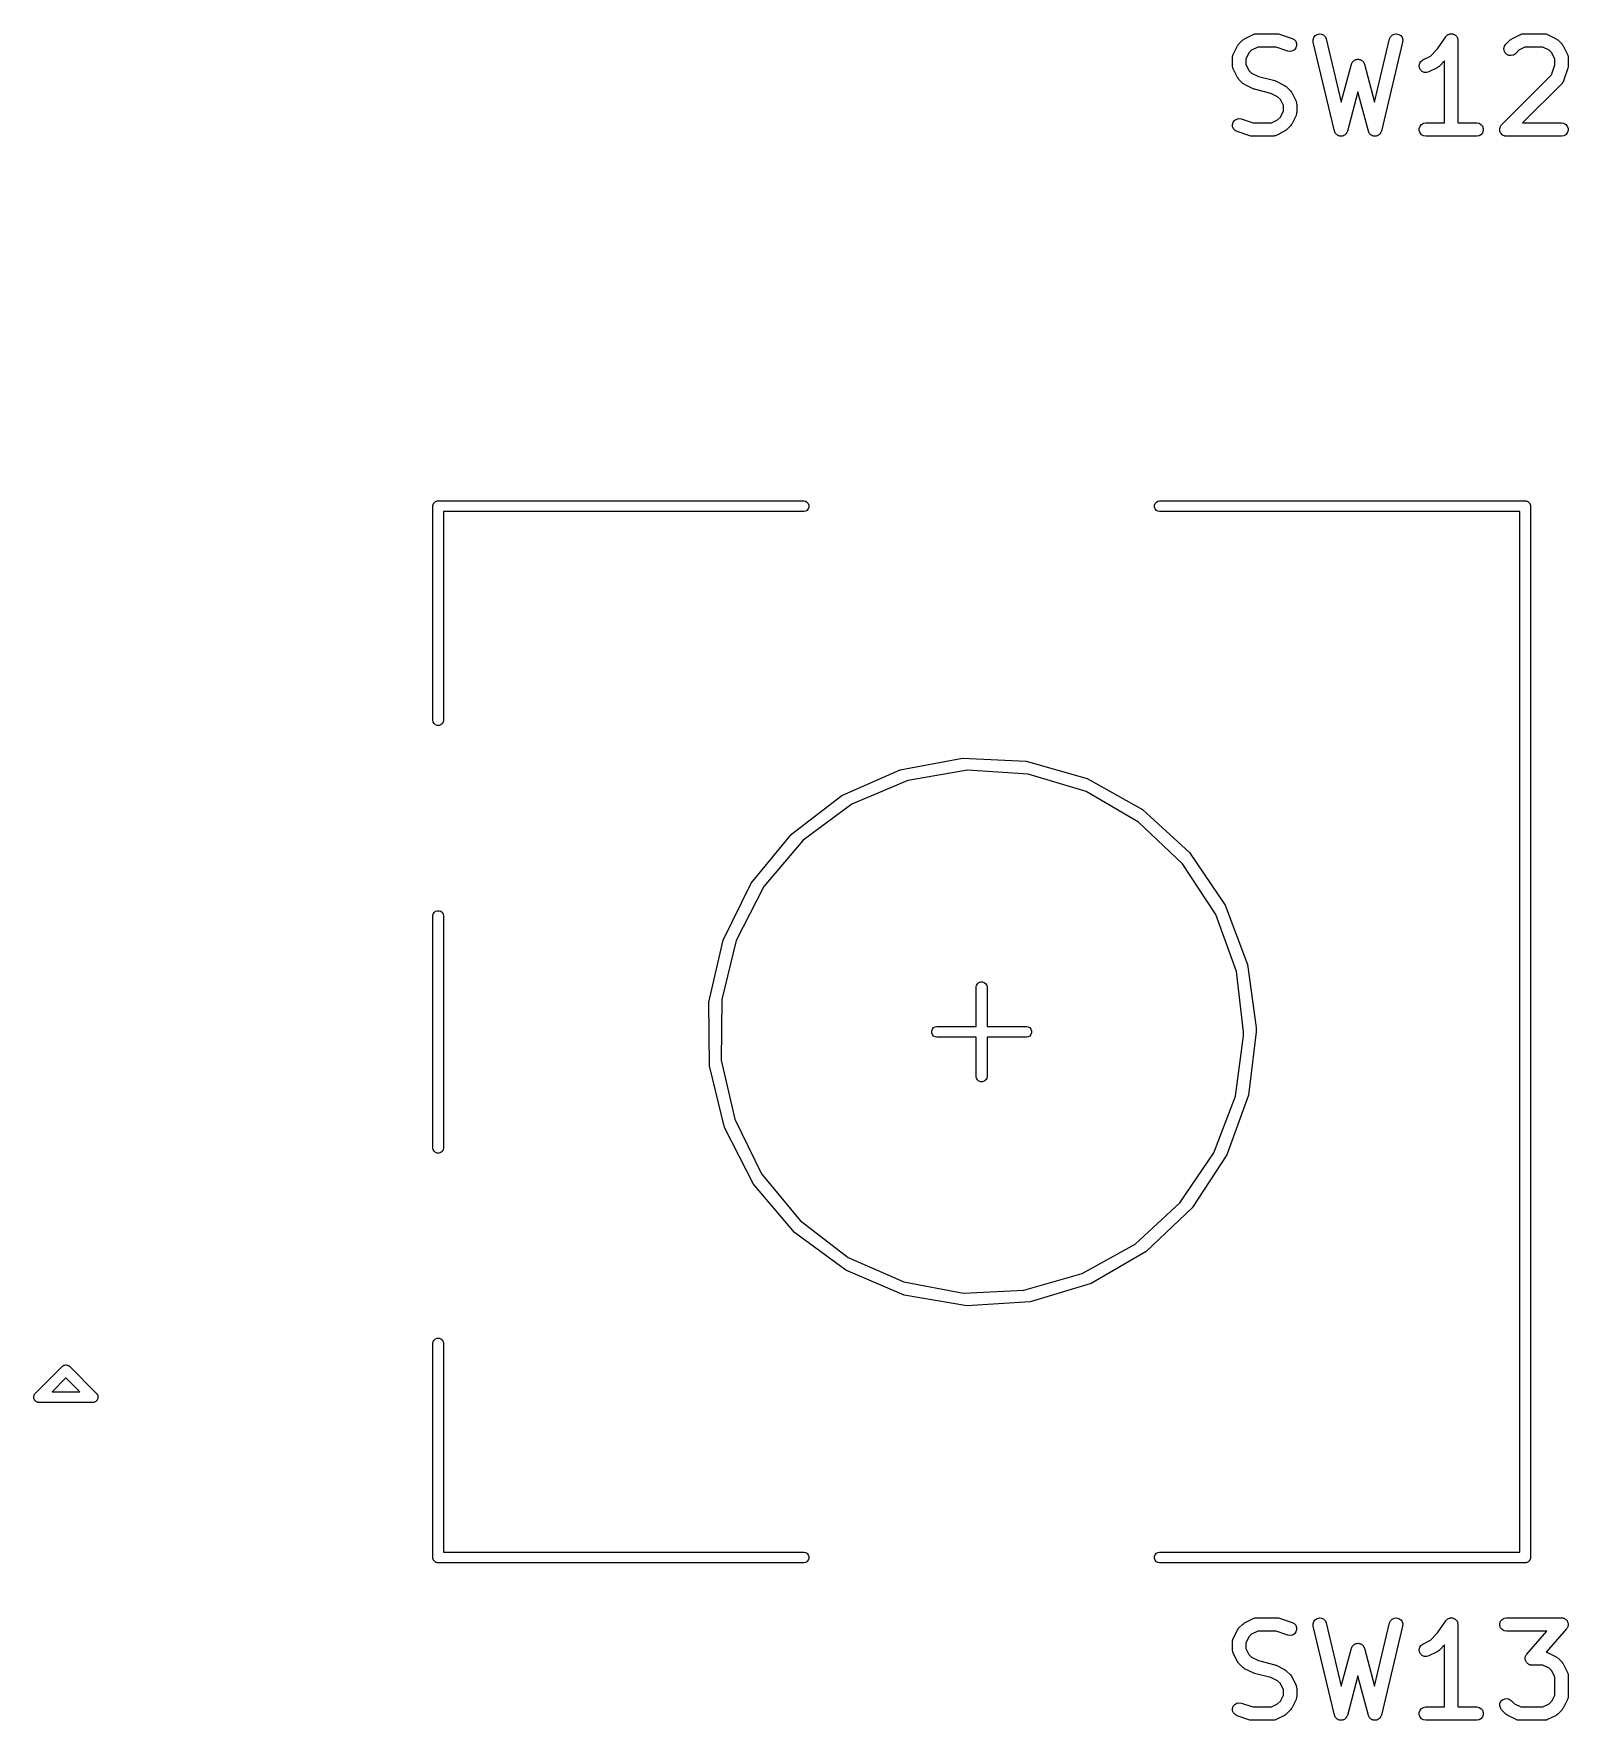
# Model space of a CAD drawing. Extents: x 105.5 to 202.9, y -138.6 to -44.
# Drawn here: x 159.66 to 176.88, y -138.58 to -119.65 of the extents above; entities that cross this region are included whole.
import ezdxf

# ---------------------------------------------------------------- set-up
doc = ezdxf.new("R2010")
doc.units = 0
doc.header["$MEASUREMENT"] = 0
doc.layers.add('BLACK', color=7, linetype='CONTINUOUS')

msp = doc.modelspace()

# ---------------------------------------------------------------- linework, layer by layer
at = {"layer": 'BLACK', "linetype": 'CONTINUOUS'}
for p, q in [((173.123, -119.879), (173.171, -119.784)), ((173.171, -119.784), (173.178, -119.774)), ((173.178, -119.774), (173.185, -119.765)), ((173.185, -119.765), (173.233, -119.717)), ((173.233, -119.717), (173.243, -119.71)), ((173.243, -119.71), (173.252, -119.703)), ((173.252, -119.703), (173.347, -119.655)), ((173.399, -119.797), (173.33, -119.832)), ((173.347, -119.655), (173.352, -119.654)), ((173.352, -119.654), (173.355, -119.652)), ((173.355, -119.652), (173.364, -119.65)), ((173.364, -119.65), (173.372, -119.648)), ((173.372, -119.648), (173.377, -119.648)), ((173.377, -119.648), (173.381, -119.647)), ((173.381, -119.647), (173.619, -119.647)), ((173.607, -119.797), (173.399, -119.797)), ((173.738, -119.841), (173.607, -119.797)), ((173.619, -119.647), (173.631, -119.649)), ((173.631, -119.649), (173.643, -119.651)), ((173.643, -119.651), (173.786, -119.699)), ((173.786, -119.699), (173.809, -119.711)), ((173.812, -119.826), (173.789, -119.84)), ((173.809, -119.711), (173.826, -119.731)), ((173.828, -119.806), (173.812, -119.826)), ((173.826, -119.731), (173.835, -119.755)), ((173.836, -119.781), (173.828, -119.806)), ((173.835, -119.755), (173.836, -119.781)), ((174.021, -119.714), (174.028, -119.689)), ((174.022, -119.74), (174.021, -119.714)), ((174.26, -120.74), (174.022, -119.74)), ((174.028, -119.689), (174.044, -119.668)), ((174.044, -119.668), (174.065, -119.654)), ((174.065, -119.654), (174.091, -119.648)), ((174.091, -119.648), (174.117, -119.651)), ((174.117, -119.651), (174.14, -119.662)), ((174.14, -119.662), (174.158, -119.681)), ((174.158, -119.681), (174.168, -119.705)), ((174.168, -119.705), (174.337, -120.416)), ((174.71, -120.416), (174.879, -119.705)), ((175.025, -119.74), (174.787, -120.74)), ((174.879, -119.705), (174.89, -119.681)), ((174.89, -119.681), (174.908, -119.662)), ((174.908, -119.662), (174.931, -119.651)), ((174.931, -119.651), (174.957, -119.648)), ((174.957, -119.648), (174.982, -119.654)), ((174.982, -119.654), (175.004, -119.668)), ((175.004, -119.668), (175.019, -119.689)), ((175.019, -119.689), (175.027, -119.714)), ((175.027, -119.714), (175.025, -119.74)), ((175.337, -119.899), (175.418, -119.817)), ((175.418, -119.817), (175.509, -119.681)), ((175.509, -119.681), (175.512, -119.678)), ((175.512, -119.678), (175.514, -119.674)), ((175.514, -119.674), (175.521, -119.668)), ((175.521, -119.668), (175.527, -119.662)), ((175.527, -119.662), (175.531, -119.66)), ((175.531, -119.66), (175.534, -119.657)), ((175.534, -119.657), (175.542, -119.654)), ((175.542, -119.654), (175.55, -119.65)), ((175.55, -119.65), (175.554, -119.65)), ((175.554, -119.65), (175.558, -119.649)), ((175.558, -119.649), (175.567, -119.649)), ((175.567, -119.649), (175.576, -119.648)), ((175.576, -119.648), (175.58, -119.649)), ((175.58, -119.649), (175.584, -119.649)), ((175.584, -119.649), (175.593, -119.652)), ((175.593, -119.652), (175.602, -119.654)), ((175.602, -119.654), (175.605, -119.656)), ((175.605, -119.656), (175.609, -119.657)), ((175.609, -119.657), (175.616, -119.663)), ((175.616, -119.663), (175.623, -119.668)), ((175.623, -119.668), (175.626, -119.672)), ((175.626, -119.672), (175.629, -119.674)), ((175.629, -119.674), (175.633, -119.682)), ((175.633, -119.682), (175.639, -119.689)), ((175.639, -119.689), (175.64, -119.693)), ((175.64, -119.693), (175.642, -119.697)), ((175.642, -119.697), (175.643, -119.706)), ((175.643, -119.706), (175.646, -119.714)), ((175.646, -119.714), (175.646, -119.718)), ((175.646, -119.718), (175.646, -119.722)), ((175.646, -119.722), (175.646, -120.647)), ((176.163, -119.811), (176.17, -119.786)), ((176.166, -119.837), (176.163, -119.811)), ((176.17, -119.786), (176.185, -119.765)), ((176.185, -119.765), (176.233, -119.717)), ((176.233, -119.717), (176.243, -119.71)), ((176.243, -119.71), (176.252, -119.703)), ((176.252, -119.703), (176.347, -119.655)), ((176.399, -119.797), (176.33, -119.832)), ((176.347, -119.655), (176.352, -119.654)), ((176.352, -119.654), (176.355, -119.652)), ((176.355, -119.652), (176.364, -119.65)), ((176.364, -119.65), (176.372, -119.648)), ((176.372, -119.648), (176.377, -119.648)), ((176.377, -119.648), (176.381, -119.647)), ((176.381, -119.647), (176.619, -119.647)), ((176.601, -119.797), (176.399, -119.797)), ((176.67, -119.832), (176.601, -119.797)), ((176.619, -119.647), (176.623, -119.648)), ((176.623, -119.648), (176.628, -119.648)), ((176.628, -119.648), (176.636, -119.65)), ((176.636, -119.65), (176.645, -119.652)), ((176.645, -119.652), (176.648, -119.654)), ((176.648, -119.654), (176.653, -119.655)), ((176.653, -119.655), (176.748, -119.703)), ((176.748, -119.703), (176.757, -119.71)), ((176.757, -119.71), (176.767, -119.717)), ((176.767, -119.717), (176.815, -119.765)), ((176.815, -119.765), (176.822, -119.774)), ((176.822, -119.774), (176.829, -119.784)), ((176.829, -119.784), (176.877, -119.879)), ((173.115, -119.913), (173.116, -119.909)), ((173.115, -120.008), (173.115, -119.913)), ((173.116, -120.012), (173.115, -120.008)), ((173.116, -119.904), (173.118, -119.896)), ((173.116, -119.909), (173.116, -119.904)), ((173.116, -120.017), (173.116, -120.012)), ((173.118, -119.896), (173.12, -119.887)), ((173.12, -119.887), (173.122, -119.883)), ((173.122, -119.883), (173.123, -119.879)), ((173.3, -119.862), (173.265, -119.931)), ((173.265, -119.931), (173.265, -119.99)), ((173.265, -119.99), (173.3, -120.059)), ((173.33, -119.832), (173.3, -119.862)), ((173.764, -119.845), (173.738, -119.841)), ((173.789, -119.84), (173.764, -119.845)), ((174.337, -120.416), (174.451, -119.989)), ((174.451, -119.989), (174.454, -119.983)), ((174.454, -119.983), (174.456, -119.976)), ((174.456, -119.976), (174.46, -119.971)), ((174.46, -119.971), (174.462, -119.965)), ((174.462, -119.965), (174.467, -119.96)), ((174.467, -119.96), (174.471, -119.955)), ((174.471, -119.955), (174.476, -119.951)), ((174.476, -119.951), (174.481, -119.947)), ((174.481, -119.947), (174.487, -119.944)), ((174.487, -119.944), (174.492, -119.94)), ((174.492, -119.94), (174.498, -119.938)), ((174.498, -119.938), (174.504, -119.936)), ((174.504, -119.936), (174.511, -119.935)), ((174.511, -119.935), (174.517, -119.933)), ((174.517, -119.933), (174.524, -119.934)), ((174.524, -119.934), (174.53, -119.933)), ((174.53, -119.933), (174.537, -119.935)), ((174.537, -119.935), (174.543, -119.936)), ((174.543, -119.936), (174.549, -119.938)), ((174.549, -119.938), (174.555, -119.94)), ((174.555, -119.94), (174.561, -119.944)), ((174.561, -119.944), (174.567, -119.947)), ((174.567, -119.947), (174.571, -119.951)), ((174.571, -119.951), (174.577, -119.955)), ((174.577, -119.955), (174.581, -119.96)), ((174.581, -119.96), (174.585, -119.965)), ((174.585, -119.965), (174.588, -119.971)), ((174.588, -119.971), (174.592, -119.976)), ((174.592, -119.976), (174.593, -119.983)), ((174.593, -119.983), (174.596, -119.989)), ((174.596, -119.989), (174.71, -120.416)), ((175.211, -120.004), (175.217, -119.978)), ((175.214, -120.029), (175.211, -120.004)), ((175.217, -119.978), (175.231, -119.957)), ((175.231, -119.957), (175.252, -119.941)), ((175.252, -119.941), (175.337, -119.899)), ((175.434, -120.014), (175.424, -120.02)), ((175.496, -119.951), (175.434, -120.014)), ((175.496, -120.647), (175.496, -119.951)), ((176.177, -119.861), (176.166, -119.837)), ((176.195, -119.879), (176.177, -119.861)), ((176.219, -119.89), (176.195, -119.879)), ((176.245, -119.892), (176.219, -119.89)), ((176.27, -119.886), (176.245, -119.892)), ((176.291, -119.871), (176.27, -119.886)), ((176.33, -119.832), (176.291, -119.871)), ((176.7, -119.862), (176.67, -119.832)), ((176.696, -120.11), (176.735, -119.996)), ((176.735, -119.931), (176.7, -119.862)), ((176.735, -119.996), (176.735, -119.931)), ((176.877, -119.879), (176.878, -119.883)), ((176.878, -119.883), (176.88, -119.887)), ((176.88, -119.887), (176.882, -119.896)), ((176.882, -119.896), (176.884, -119.904)), ((176.885, -120.008), (176.882, -120.02)), ((176.884, -119.904), (176.884, -119.909)), ((176.884, -119.909), (176.885, -119.913)), ((176.885, -119.913), (176.885, -120.008)), ((173.118, -120.025), (173.116, -120.017)), ((173.12, -120.034), (173.118, -120.025)), ((173.122, -120.037), (173.12, -120.034)), ((173.123, -120.042), (173.122, -120.037)), ((173.171, -120.137), (173.123, -120.042)), ((173.178, -120.147), (173.171, -120.137)), ((173.185, -120.156), (173.178, -120.147)), ((173.233, -120.204), (173.185, -120.156)), ((173.243, -120.211), (173.233, -120.204)), ((173.3, -120.059), (173.33, -120.089)), ((173.33, -120.089), (173.407, -120.128)), ((173.407, -120.128), (173.59, -120.173)), ((173.59, -120.173), (173.597, -120.177)), ((173.597, -120.177), (173.605, -120.179)), ((173.605, -120.179), (173.7, -120.227)), ((175.225, -120.053), (175.214, -120.029)), ((175.244, -120.071), (175.225, -120.053)), ((175.268, -120.081), (175.244, -120.071)), ((175.294, -120.083), (175.268, -120.081)), ((175.319, -120.075), (175.294, -120.083)), ((175.414, -120.028), (175.319, -120.075)), ((175.424, -120.02), (175.414, -120.028)), ((176.137, -120.669), (176.696, -120.11)), ((176.815, -120.204), (176.372, -120.647)), ((176.817, -120.2), (176.815, -120.204)), ((176.821, -120.198), (176.817, -120.2)), ((176.825, -120.19), (176.821, -120.198)), ((176.83, -120.183), (176.825, -120.19)), ((176.831, -120.178), (176.83, -120.183)), ((176.833, -120.175), (176.831, -120.178)), ((176.881, -120.032), (176.833, -120.175)), ((176.882, -120.02), (176.881, -120.032)), ((173.252, -120.218), (173.243, -120.211)), ((173.347, -120.266), (173.252, -120.218)), ((173.355, -120.268), (173.347, -120.266)), ((173.363, -120.271), (173.355, -120.268)), ((173.545, -120.317), (173.363, -120.271)), ((173.622, -120.355), (173.545, -120.317)), ((173.653, -120.386), (173.622, -120.355)), ((173.687, -120.454), (173.653, -120.386)), ((173.7, -120.227), (173.71, -120.234)), ((173.71, -120.234), (173.72, -120.241)), ((173.72, -120.241), (173.767, -120.288)), ((173.767, -120.288), (173.774, -120.298)), ((173.774, -120.298), (173.781, -120.308)), ((173.781, -120.308), (173.829, -120.403)), ((174.524, -120.299), (174.406, -120.742)), ((174.642, -120.742), (174.524, -120.299)), ((173.622, -120.613), (173.653, -120.583)), ((173.653, -120.583), (173.687, -120.514)), ((173.687, -120.514), (173.687, -120.454)), ((173.829, -120.565), (173.781, -120.661)), ((173.829, -120.403), (173.83, -120.407)), ((173.83, -120.561), (173.829, -120.565)), ((173.83, -120.407), (173.832, -120.411)), ((173.832, -120.558), (173.83, -120.561)), ((173.832, -120.411), (173.834, -120.42)), ((173.834, -120.549), (173.832, -120.558)), ((173.834, -120.42), (173.836, -120.428)), ((173.836, -120.54), (173.834, -120.549)), ((173.836, -120.428), (173.836, -120.432)), ((173.836, -120.432), (173.837, -120.437)), ((173.837, -120.532), (173.836, -120.536)), ((173.836, -120.536), (173.836, -120.54)), ((173.837, -120.437), (173.837, -120.532)), ((173.116, -120.664), (173.125, -120.639)), ((173.117, -120.69), (173.116, -120.664)), ((173.127, -120.714), (173.117, -120.69)), ((173.125, -120.639), (173.141, -120.619)), ((173.144, -120.734), (173.127, -120.714)), ((173.141, -120.619), (173.163, -120.605)), ((173.167, -120.746), (173.144, -120.734)), ((173.163, -120.605), (173.188, -120.6)), ((173.31, -120.794), (173.167, -120.746)), ((173.188, -120.6), (173.214, -120.604)), ((173.214, -120.604), (173.346, -120.647)), ((173.346, -120.647), (173.554, -120.647)), ((173.554, -120.647), (173.622, -120.613)), ((173.7, -120.742), (173.605, -120.789)), ((173.71, -120.735), (173.7, -120.742)), ((173.72, -120.728), (173.71, -120.735)), ((173.767, -120.68), (173.72, -120.728)), ((173.774, -120.67), (173.767, -120.68)), ((173.781, -120.661), (173.774, -120.67)), ((174.263, -120.747), (174.26, -120.74)), ((174.265, -120.754), (174.263, -120.747)), ((174.269, -120.759), (174.265, -120.754)), ((174.271, -120.764), (174.269, -120.759)), ((174.276, -120.769), (174.271, -120.764)), ((174.28, -120.775), (174.276, -120.769)), ((174.389, -120.771), (174.385, -120.777)), ((174.395, -120.765), (174.389, -120.771)), ((174.397, -120.76), (174.395, -120.765)), ((174.4, -120.756), (174.397, -120.76)), ((174.403, -120.749), (174.4, -120.756)), ((174.406, -120.742), (174.403, -120.749)), ((174.645, -120.749), (174.642, -120.742)), ((174.647, -120.756), (174.645, -120.749)), ((174.65, -120.76), (174.647, -120.756)), ((174.653, -120.765), (174.65, -120.76)), ((174.658, -120.771), (174.653, -120.765)), ((174.663, -120.777), (174.658, -120.771)), ((174.772, -120.769), (174.767, -120.775)), ((174.777, -120.764), (174.772, -120.769)), ((174.779, -120.759), (174.777, -120.764)), ((174.782, -120.754), (174.779, -120.759)), ((174.784, -120.747), (174.782, -120.754)), ((174.787, -120.74), (174.784, -120.747)), ((175.212, -120.709), (175.221, -120.685)), ((175.212, -120.735), (175.212, -120.709)), ((175.221, -120.76), (175.212, -120.735)), ((175.221, -120.685), (175.238, -120.665)), ((175.238, -120.78), (175.221, -120.76)), ((175.238, -120.665), (175.26, -120.652)), ((175.26, -120.652), (175.286, -120.647)), ((175.286, -120.647), (175.496, -120.647)), ((175.646, -120.647), (175.857, -120.647)), ((175.857, -120.647), (175.883, -120.652)), ((175.883, -120.652), (175.905, -120.665)), ((175.905, -120.665), (175.922, -120.685)), ((175.922, -120.76), (175.905, -120.78)), ((175.922, -120.685), (175.931, -120.709)), ((175.931, -120.735), (175.922, -120.76)), ((175.931, -120.709), (175.931, -120.735)), ((176.116, -120.716), (176.117, -120.713)), ((176.117, -120.726), (176.116, -120.716)), ((176.117, -120.709), (176.12, -120.7)), ((176.117, -120.713), (176.117, -120.709)), ((176.117, -120.735), (176.117, -120.726)), ((176.118, -120.739), (176.117, -120.735)), ((176.118, -120.742), (176.118, -120.739)), ((176.122, -120.751), (176.118, -120.742)), ((176.12, -120.7), (176.123, -120.691)), ((176.126, -120.76), (176.122, -120.751)), ((176.123, -120.691), (176.124, -120.688)), ((176.124, -120.688), (176.126, -120.685)), ((176.126, -120.685), (176.132, -120.677)), ((176.128, -120.762), (176.126, -120.76)), ((176.129, -120.765), (176.128, -120.762)), ((176.136, -120.772), (176.129, -120.765)), ((176.132, -120.677), (176.137, -120.669)), ((176.142, -120.78), (176.136, -120.772)), ((176.372, -120.647), (176.81, -120.647)), ((176.81, -120.647), (176.835, -120.652)), ((176.835, -120.652), (176.858, -120.665)), ((176.858, -120.665), (176.874, -120.685)), ((176.874, -120.76), (176.858, -120.78)), ((176.874, -120.685), (176.883, -120.709)), ((176.883, -120.735), (176.874, -120.76)), ((176.883, -120.709), (176.883, -120.735)), ((173.321, -120.795), (173.31, -120.794)), ((173.333, -120.797), (173.321, -120.795)), ((173.571, -120.797), (173.333, -120.797)), ((173.576, -120.797), (173.571, -120.797)), ((173.58, -120.797), (173.576, -120.797)), ((173.588, -120.794), (173.58, -120.797)), ((173.597, -120.793), (173.588, -120.794)), ((173.601, -120.791), (173.597, -120.793)), ((173.605, -120.789), (173.601, -120.791)), ((174.285, -120.779), (174.28, -120.775)), ((174.289, -120.783), (174.285, -120.779)), ((174.295, -120.786), (174.289, -120.783)), ((174.302, -120.79), (174.295, -120.786)), ((174.307, -120.792), (174.302, -120.79)), ((174.312, -120.794), (174.307, -120.792)), ((174.319, -120.795), (174.312, -120.794)), ((174.327, -120.797), (174.319, -120.795)), ((174.332, -120.797), (174.327, -120.797)), ((174.338, -120.797), (174.332, -120.797)), ((174.345, -120.795), (174.338, -120.797)), ((174.353, -120.795), (174.345, -120.795)), ((174.358, -120.792), (174.353, -120.795)), ((174.363, -120.791), (174.358, -120.792)), ((174.37, -120.787), (174.363, -120.791)), ((174.376, -120.784), (174.37, -120.787)), ((174.38, -120.78), (174.376, -120.784)), ((174.385, -120.777), (174.38, -120.78)), ((174.667, -120.78), (174.663, -120.777)), ((174.671, -120.784), (174.667, -120.78)), ((174.678, -120.787), (174.671, -120.784)), ((174.685, -120.791), (174.678, -120.787)), ((174.69, -120.792), (174.685, -120.791)), ((174.695, -120.795), (174.69, -120.792)), ((174.702, -120.795), (174.695, -120.795)), ((174.71, -120.797), (174.702, -120.795)), ((174.715, -120.797), (174.71, -120.797)), ((174.721, -120.797), (174.715, -120.797)), ((174.728, -120.795), (174.721, -120.797)), ((174.736, -120.794), (174.728, -120.795)), ((174.741, -120.792), (174.736, -120.794)), ((174.746, -120.79), (174.741, -120.792)), ((174.752, -120.786), (174.746, -120.79)), ((174.759, -120.783), (174.752, -120.786)), ((174.763, -120.779), (174.759, -120.783)), ((174.767, -120.775), (174.763, -120.779)), ((175.26, -120.793), (175.238, -120.78)), ((175.286, -120.797), (175.26, -120.793)), ((175.857, -120.797), (175.286, -120.797)), ((175.883, -120.793), (175.857, -120.797)), ((175.905, -120.78), (175.883, -120.793)), ((176.145, -120.781), (176.142, -120.78)), ((176.147, -120.784), (176.145, -120.781)), ((176.156, -120.788), (176.147, -120.784)), ((176.165, -120.793), (176.156, -120.788)), ((176.168, -120.793), (176.165, -120.793)), ((176.171, -120.795), (176.168, -120.793)), ((176.181, -120.796), (176.171, -120.795)), ((176.19, -120.797), (176.181, -120.796)), ((176.81, -120.797), (176.19, -120.797)), ((176.835, -120.793), (176.81, -120.797)), ((176.858, -120.78), (176.835, -120.793)), ((164.14, -124.939), (164.142, -124.934)), ((164.142, -124.934), (164.143, -124.929)), ((164.143, -124.929), (164.145, -124.925)), ((164.145, -124.925), (164.147, -124.92)), ((164.147, -124.92), (164.151, -124.915)), ((164.151, -124.915), (164.153, -124.911)), ((164.153, -124.911), (164.157, -124.907)), ((164.157, -124.907), (164.161, -124.903)), ((164.161, -124.903), (164.165, -124.901)), ((164.165, -124.901), (164.17, -124.897)), ((164.17, -124.897), (164.175, -124.895)), ((164.175, -124.895), (164.179, -124.893)), ((164.179, -124.893), (164.184, -124.892)), ((164.184, -124.892), (164.189, -124.89)), ((164.189, -124.89), (164.195, -124.89)), ((164.195, -124.89), (164.195, -124.89)), ((164.195, -124.89), (168.305, -124.89)), ((168.305, -124.89), (168.321, -124.893)), ((168.321, -124.893), (168.339, -124.903)), ((168.339, -124.903), (168.353, -124.92)), ((168.353, -124.92), (168.36, -124.939)), ((172.24, -124.939), (172.247, -124.92)), ((172.247, -124.92), (172.261, -124.903)), ((172.261, -124.903), (172.279, -124.893)), ((172.279, -124.893), (172.295, -124.89)), ((172.295, -124.89), (176.405, -124.89)), ((176.405, -124.89), (176.411, -124.89)), ((176.405, -124.89), (176.405, -124.89)), ((176.411, -124.89), (176.416, -124.892)), ((176.416, -124.892), (176.421, -124.893)), ((176.421, -124.893), (176.425, -124.895)), ((176.425, -124.895), (176.43, -124.897)), ((176.43, -124.897), (176.435, -124.901)), ((176.435, -124.901), (176.439, -124.903)), ((176.439, -124.903), (176.443, -124.907)), ((176.443, -124.907), (176.447, -124.911)), ((176.447, -124.911), (176.449, -124.915)), ((176.449, -124.915), (176.453, -124.92)), ((176.453, -124.92), (176.455, -124.925)), ((176.455, -124.925), (176.457, -124.929)), ((176.457, -124.929), (176.458, -124.934)), ((176.458, -124.934), (176.46, -124.939)), ((164.14, -124.945), (164.14, -124.939)), ((164.14, -127.355), (164.14, -124.945)), ((168.305, -125.01), (164.26, -125.01)), ((164.26, -125.01), (164.26, -127.355)), ((168.321, -125.007), (168.305, -125.01)), ((168.339, -124.997), (168.321, -125.007)), ((168.353, -124.98), (168.339, -124.997)), ((168.36, -124.961), (168.353, -124.98)), ((168.36, -124.939), (168.36, -124.961)), ((172.24, -124.961), (172.24, -124.939)), ((172.247, -124.98), (172.24, -124.961)), ((172.261, -124.997), (172.247, -124.98)), ((172.279, -125.007), (172.261, -124.997)), ((172.295, -125.01), (172.279, -125.007)), ((176.34, -125.01), (172.295, -125.01)), ((176.34, -136.69), (176.34, -125.01)), ((176.46, -124.939), (176.46, -124.945)), ((176.46, -124.945), (176.46, -124.945)), ((176.46, -124.945), (176.46, -136.755)), ((164.143, -127.371), (164.14, -127.355)), ((164.153, -127.389), (164.143, -127.371)), ((164.17, -127.403), (164.153, -127.389)), ((164.247, -127.389), (164.23, -127.403)), ((164.257, -127.371), (164.247, -127.389)), ((164.26, -127.355), (164.257, -127.371)), ((164.189, -127.41), (164.17, -127.403)), ((164.211, -127.41), (164.189, -127.41)), ((164.23, -127.403), (164.211, -127.41)), ((168.732, -128.199), (169.384, -127.909)), ((169.384, -127.909), (170.085, -127.778)), ((170.141, -127.914), (169.47, -128.03)), ((170.085, -127.778), (170.798, -127.81)), ((170.821, -127.956), (170.141, -127.914)), ((170.798, -127.81), (171.484, -128.007)), ((171.472, -128.154), (170.821, -127.956)), ((169.47, -128.03), (168.843, -128.296)), ((172.061, -128.496), (171.472, -128.154)), ((171.484, -128.007), (172.106, -128.355)), ((168.164, -128.631), (168.732, -128.199)), ((168.843, -128.296), (168.295, -128.7)), ((172.555, -128.964), (172.061, -128.496)), ((172.106, -128.355), (172.632, -128.837)), ((167.711, -129.182), (168.164, -128.631)), ((168.295, -128.7), (167.854, -129.219)), ((172.632, -128.837), (173.032, -129.428)), ((172.929, -129.534), (172.555, -128.964)), ((167.397, -129.822), (167.711, -129.182)), ((167.854, -129.219), (167.544, -129.825)), ((173.032, -129.428), (173.286, -130.094)), ((164.14, -129.545), (164.143, -129.529)), ((164.14, -132.155), (164.14, -129.545)), ((164.143, -129.529), (164.153, -129.511)), ((164.153, -129.511), (164.17, -129.497)), ((164.17, -129.497), (164.189, -129.49)), ((164.189, -129.49), (164.211, -129.49)), ((164.211, -129.49), (164.23, -129.497)), ((164.23, -129.497), (164.247, -129.511)), ((164.247, -129.511), (164.257, -129.529)), ((164.257, -129.529), (164.26, -129.545)), ((164.26, -129.545), (164.26, -132.155)), ((173.161, -130.174), (172.929, -129.534)), ((167.238, -130.517), (167.397, -129.822)), ((167.544, -129.825), (167.383, -130.487)), ((173.24, -130.85), (173.161, -130.174)), ((173.286, -130.094), (173.38, -130.802)), ((170.24, -130.345), (170.243, -130.329)), ((170.24, -130.79), (170.24, -130.345)), ((170.243, -130.329), (170.253, -130.311)), ((170.253, -130.311), (170.27, -130.297)), ((170.27, -130.297), (170.289, -130.29)), ((170.289, -130.29), (170.311, -130.29)), ((170.311, -130.29), (170.33, -130.297)), ((170.33, -130.297), (170.347, -130.311)), ((170.347, -130.311), (170.357, -130.329)), ((170.357, -130.329), (170.36, -130.345)), ((170.36, -130.345), (170.36, -130.79)), ((167.244, -131.231), (167.238, -130.517)), ((167.383, -130.487), (167.377, -131.168)), ((169.747, -130.82), (169.761, -130.803)), ((169.761, -130.803), (169.779, -130.793)), ((169.779, -130.793), (169.795, -130.79)), ((169.795, -130.79), (170.24, -130.79)), ((170.36, -130.79), (170.805, -130.79)), ((170.805, -130.79), (170.821, -130.793)), ((170.821, -130.793), (170.839, -130.803)), ((170.839, -130.803), (170.853, -130.82)), ((173.38, -130.802), (173.38, -130.85)), ((169.74, -130.839), (169.747, -130.82)), ((169.74, -130.861), (169.74, -130.839)), ((169.747, -130.88), (169.74, -130.861)), ((169.761, -130.897), (169.747, -130.88)), ((169.779, -130.907), (169.761, -130.897)), ((169.795, -130.91), (169.779, -130.907)), ((170.24, -130.91), (169.795, -130.91)), ((170.24, -131.355), (170.24, -130.91)), ((170.805, -130.91), (170.36, -130.91)), ((170.36, -130.91), (170.36, -131.355)), ((170.821, -130.907), (170.805, -130.91)), ((170.839, -130.897), (170.821, -130.907)), ((170.853, -130.88), (170.839, -130.897)), ((170.853, -130.82), (170.86, -130.839)), ((170.86, -130.861), (170.853, -130.88)), ((170.86, -130.839), (170.86, -130.861)), ((173.15, -131.571), (173.24, -130.896)), ((173.24, -130.896), (173.24, -130.85)), ((173.38, -130.85), (173.297, -131.559)), ((167.377, -131.168), (167.529, -131.831)), ((167.413, -131.924), (167.244, -131.231)), ((170.243, -131.371), (170.24, -131.355)), ((170.253, -131.389), (170.243, -131.371)), ((170.357, -131.371), (170.347, -131.389)), ((170.36, -131.355), (170.357, -131.371)), ((170.27, -131.403), (170.253, -131.389)), ((170.289, -131.41), (170.27, -131.403)), ((170.311, -131.41), (170.289, -131.41)), ((170.33, -131.403), (170.311, -131.41)), ((170.347, -131.389), (170.33, -131.403)), ((173.297, -131.559), (173.054, -132.229)), ((172.908, -132.208), (173.15, -131.571)), ((167.738, -132.559), (167.413, -131.924)), ((167.529, -131.831), (167.829, -132.443)), ((164.143, -132.171), (164.14, -132.155)), ((164.153, -132.189), (164.143, -132.171)), ((164.17, -132.203), (164.153, -132.189)), ((164.189, -132.21), (164.17, -132.203)), ((164.211, -132.21), (164.189, -132.21)), ((164.23, -132.203), (164.211, -132.21)), ((164.247, -132.189), (164.23, -132.203)), ((164.257, -132.171), (164.247, -132.189)), ((164.26, -132.155), (164.257, -132.171)), ((172.526, -132.771), (172.908, -132.208)), ((173.054, -132.229), (172.663, -132.826)), ((167.829, -132.443), (168.261, -132.968)), ((168.199, -133.103), (167.738, -132.559)), ((172.024, -133.232), (172.526, -132.771)), ((172.663, -132.826), (172.145, -133.316)), ((168.261, -132.968), (168.803, -133.381)), ((168.774, -133.525), (168.199, -133.103)), ((171.43, -133.564), (172.024, -133.232)), ((168.803, -133.381), (169.426, -133.657)), ((172.145, -133.316), (171.528, -133.675)), ((169.43, -133.805), (168.774, -133.525)), ((170.775, -133.751), (171.43, -133.564)), ((169.426, -133.657), (170.095, -133.783)), ((170.133, -133.925), (169.43, -133.805)), ((170.095, -133.783), (170.775, -133.751)), ((171.528, -133.675), (170.845, -133.881)), ((170.845, -133.881), (170.133, -133.925)), ((164.14, -134.345), (164.143, -134.329)), ((164.14, -136.755), (164.14, -134.345)), ((164.143, -134.329), (164.153, -134.311)), ((164.153, -134.311), (164.17, -134.297)), ((164.17, -134.297), (164.189, -134.29)), ((164.189, -134.29), (164.211, -134.29)), ((164.211, -134.29), (164.23, -134.297)), ((164.23, -134.297), (164.247, -134.311)), ((164.247, -134.311), (164.257, -134.329)), ((164.257, -134.329), (164.26, -134.345)), ((164.26, -134.345), (164.26, -136.69)), ((159.999, -134.593), (160.004, -134.591)), ((160.004, -134.591), (160.01, -134.591)), ((160.01, -134.591), (160.015, -134.589)), ((160.015, -134.589), (160.02, -134.59)), ((160.02, -134.59), (160.025, -134.589)), ((160.025, -134.589), (160.03, -134.591)), ((160.03, -134.591), (160.036, -134.591)), ((160.036, -134.591), (160.041, -134.593)), ((159.683, -134.902), (159.981, -134.604)), ((160.02, -134.735), (159.865, -134.89)), ((159.981, -134.604), (159.985, -134.6)), ((159.981, -134.604), (159.981, -134.604)), ((159.985, -134.6), (159.99, -134.598)), ((159.99, -134.598), (159.994, -134.595)), ((159.994, -134.595), (159.999, -134.593)), ((160.175, -134.89), (160.02, -134.735)), ((160.041, -134.593), (160.046, -134.595)), ((160.046, -134.595), (160.05, -134.598)), ((160.05, -134.598), (160.055, -134.6)), ((160.055, -134.6), (160.059, -134.604)), ((160.059, -134.604), (160.059, -134.604)), ((160.059, -134.604), (160.357, -134.902)), ((159.659, -134.945), (159.66, -134.942)), ((159.66, -134.953), (159.659, -134.945)), ((159.66, -134.939), (159.663, -134.932)), ((159.66, -134.942), (159.66, -134.939)), ((159.66, -134.961), (159.66, -134.953)), ((159.661, -134.963), (159.66, -134.961)), ((159.661, -134.966), (159.661, -134.963)), ((159.665, -134.973), (159.661, -134.966)), ((159.663, -134.932), (159.665, -134.924)), ((159.665, -134.924), (159.666, -134.922)), ((159.666, -134.922), (159.667, -134.92)), ((159.667, -134.92), (159.672, -134.913)), ((159.672, -134.913), (159.674, -134.911)), ((159.674, -134.911), (159.676, -134.909)), ((159.676, -134.909), (159.681, -134.903)), ((159.681, -134.903), (159.683, -134.902)), ((159.865, -134.89), (160.175, -134.89)), ((160.357, -134.902), (160.359, -134.903)), ((160.359, -134.903), (160.364, -134.909)), ((160.364, -134.909), (160.366, -134.911)), ((160.366, -134.911), (160.368, -134.913)), ((160.368, -134.913), (160.373, -134.92)), ((160.373, -134.92), (160.374, -134.922)), ((160.374, -134.922), (160.375, -134.924)), ((160.375, -134.924), (160.377, -134.932)), ((160.379, -134.966), (160.375, -134.973)), ((160.377, -134.932), (160.38, -134.939)), ((160.38, -134.961), (160.379, -134.963)), ((160.379, -134.963), (160.379, -134.966)), ((160.38, -134.939), (160.38, -134.942)), ((160.38, -134.942), (160.381, -134.945)), ((160.381, -134.945), (160.38, -134.953)), ((160.38, -134.953), (160.38, -134.961)), ((159.667, -134.98), (159.665, -134.973)), ((159.669, -134.983), (159.667, -134.98)), ((159.67, -134.985), (159.669, -134.983)), ((159.676, -134.991), (159.67, -134.985)), ((159.681, -134.997), (159.676, -134.991)), ((159.683, -134.998), (159.681, -134.997)), ((159.685, -135), (159.683, -134.998)), ((159.692, -135.003), (159.685, -135)), ((159.699, -135.007), (159.692, -135.003)), ((159.702, -135.008), (159.699, -135.007)), ((159.704, -135.009), (159.702, -135.008)), ((159.712, -135.01), (159.704, -135.009)), ((159.715, -135.01), (159.712, -135.01)), ((159.717, -135.01), (159.715, -135.01)), ((159.725, -135.011), (159.717, -135.01)), ((159.728, -135.01), (159.725, -135.011)), ((160.312, -135.01), (159.728, -135.01)), ((160.315, -135.011), (160.312, -135.01)), ((160.323, -135.01), (160.315, -135.011)), ((160.325, -135.01), (160.323, -135.01)), ((160.328, -135.01), (160.325, -135.01)), ((160.336, -135.009), (160.328, -135.01)), ((160.338, -135.008), (160.336, -135.009)), ((160.341, -135.007), (160.338, -135.008)), ((160.348, -135.003), (160.341, -135.007)), ((160.355, -135), (160.348, -135.003)), ((160.357, -134.998), (160.355, -135)), ((160.359, -134.997), (160.357, -134.998)), ((160.364, -134.991), (160.359, -134.997)), ((160.37, -134.985), (160.364, -134.991)), ((160.371, -134.983), (160.37, -134.985)), ((160.373, -134.98), (160.371, -134.983)), ((160.375, -134.973), (160.373, -134.98)), ((164.14, -136.761), (164.14, -136.755)), ((164.14, -136.755), (164.14, -136.755)), ((164.142, -136.766), (164.14, -136.761)), ((164.143, -136.771), (164.142, -136.766)), ((164.145, -136.775), (164.143, -136.771)), ((164.147, -136.78), (164.145, -136.775)), ((164.151, -136.785), (164.147, -136.78)), ((164.153, -136.789), (164.151, -136.785)), ((164.157, -136.793), (164.153, -136.789)), ((164.161, -136.797), (164.157, -136.793)), ((164.165, -136.799), (164.161, -136.797)), ((164.17, -136.803), (164.165, -136.799)), ((164.175, -136.805), (164.17, -136.803)), ((164.179, -136.807), (164.175, -136.805)), ((164.184, -136.808), (164.179, -136.807)), ((164.189, -136.81), (164.184, -136.808)), ((164.195, -136.81), (164.189, -136.81)), ((168.305, -136.81), (164.195, -136.81)), ((164.195, -136.81), (164.195, -136.81)), ((164.26, -136.69), (168.305, -136.69)), ((168.305, -136.69), (168.321, -136.693)), ((168.321, -136.807), (168.305, -136.81)), ((168.321, -136.693), (168.339, -136.703)), ((168.339, -136.797), (168.321, -136.807)), ((168.339, -136.703), (168.353, -136.72)), ((168.353, -136.78), (168.339, -136.797)), ((168.353, -136.72), (168.36, -136.739)), ((168.36, -136.761), (168.353, -136.78)), ((168.36, -136.739), (168.36, -136.761)), ((172.24, -136.739), (172.247, -136.72)), ((172.24, -136.761), (172.24, -136.739)), ((172.247, -136.78), (172.24, -136.761)), ((172.247, -136.72), (172.261, -136.703)), ((172.261, -136.797), (172.247, -136.78)), ((172.261, -136.703), (172.279, -136.693)), ((172.279, -136.807), (172.261, -136.797)), ((172.279, -136.693), (172.295, -136.69)), ((172.295, -136.81), (172.279, -136.807)), ((172.295, -136.69), (176.34, -136.69)), ((176.405, -136.81), (172.295, -136.81)), ((176.411, -136.81), (176.405, -136.81)), ((176.405, -136.81), (176.405, -136.81)), ((176.416, -136.808), (176.411, -136.81)), ((176.421, -136.807), (176.416, -136.808)), ((176.425, -136.805), (176.421, -136.807)), ((176.43, -136.803), (176.425, -136.805)), ((176.435, -136.799), (176.43, -136.803)), ((176.439, -136.797), (176.435, -136.799)), ((176.443, -136.793), (176.439, -136.797)), ((176.447, -136.789), (176.443, -136.793)), ((176.449, -136.785), (176.447, -136.789)), ((176.453, -136.78), (176.449, -136.785)), ((176.455, -136.775), (176.453, -136.78)), ((176.457, -136.771), (176.455, -136.775)), ((176.458, -136.766), (176.457, -136.771)), ((176.46, -136.761), (176.458, -136.766)), ((176.46, -136.755), (176.46, -136.755)), ((176.46, -136.755), (176.46, -136.761)), ((173.355, -137.432), (173.364, -137.43)), ((173.364, -137.43), (173.372, -137.428)), ((173.372, -137.428), (173.377, -137.428)), ((173.377, -137.428), (173.381, -137.427)), ((173.381, -137.427), (173.619, -137.427)), ((173.619, -137.427), (173.631, -137.429)), ((173.631, -137.429), (173.643, -137.431)), ((173.643, -137.431), (173.786, -137.479)), ((174.065, -137.434), (174.091, -137.428)), ((174.091, -137.428), (174.117, -137.431)), ((174.117, -137.431), (174.14, -137.442)), ((174.908, -137.442), (174.931, -137.431)), ((174.931, -137.431), (174.957, -137.428)), ((174.957, -137.428), (174.982, -137.434)), ((175.542, -137.434), (175.55, -137.43)), ((175.55, -137.43), (175.554, -137.43)), ((175.554, -137.43), (175.558, -137.429)), ((175.558, -137.429), (175.567, -137.429)), ((175.567, -137.429), (175.576, -137.428)), ((175.576, -137.428), (175.58, -137.429)), ((175.58, -137.429), (175.584, -137.429)), ((175.584, -137.429), (175.593, -137.432)), ((176.165, -137.432), (176.19, -137.427)), ((176.19, -137.427), (176.81, -137.427)), ((176.81, -137.427), (176.817, -137.429)), ((176.817, -137.429), (176.824, -137.429)), ((176.824, -137.429), (176.829, -137.431)), ((176.829, -137.431), (176.835, -137.432)), ((173.123, -137.659), (173.171, -137.564)), ((173.171, -137.564), (173.178, -137.554)), ((173.178, -137.554), (173.185, -137.545)), ((173.185, -137.545), (173.233, -137.497)), ((173.233, -137.497), (173.243, -137.49)), ((173.243, -137.49), (173.252, -137.483)), ((173.252, -137.483), (173.347, -137.435)), ((173.33, -137.612), (173.3, -137.642)), ((173.399, -137.577), (173.33, -137.612)), ((173.347, -137.435), (173.352, -137.434)), ((173.352, -137.434), (173.355, -137.432)), ((173.607, -137.577), (173.399, -137.577)), ((173.738, -137.621), (173.607, -137.577)), ((173.764, -137.625), (173.738, -137.621)), ((173.789, -137.62), (173.764, -137.625)), ((173.786, -137.479), (173.809, -137.491)), ((173.812, -137.606), (173.789, -137.62)), ((173.809, -137.491), (173.826, -137.511)), ((173.828, -137.586), (173.812, -137.606)), ((173.826, -137.511), (173.835, -137.535)), ((173.836, -137.561), (173.828, -137.586)), ((173.835, -137.535), (173.836, -137.561)), ((174.021, -137.494), (174.028, -137.469)), ((174.022, -137.52), (174.021, -137.494)), ((174.26, -138.52), (174.022, -137.52)), ((174.028, -137.469), (174.044, -137.448)), ((174.044, -137.448), (174.065, -137.434)), ((174.14, -137.442), (174.158, -137.461)), ((174.158, -137.461), (174.168, -137.485)), ((174.168, -137.485), (174.337, -138.196)), ((174.71, -138.196), (174.879, -137.485)), ((175.025, -137.52), (174.787, -138.52)), ((174.879, -137.485), (174.89, -137.461)), ((174.89, -137.461), (174.908, -137.442)), ((174.982, -137.434), (175.004, -137.448)), ((175.004, -137.448), (175.019, -137.469)), ((175.019, -137.469), (175.027, -137.494)), ((175.027, -137.494), (175.025, -137.52)), ((175.337, -137.679), (175.418, -137.597)), ((175.418, -137.597), (175.509, -137.461)), ((175.509, -137.461), (175.512, -137.458)), ((175.512, -137.458), (175.514, -137.454)), ((175.514, -137.454), (175.521, -137.448)), ((175.521, -137.448), (175.527, -137.442)), ((175.527, -137.442), (175.531, -137.44)), ((175.531, -137.44), (175.534, -137.437)), ((175.534, -137.437), (175.542, -137.434)), ((175.593, -137.432), (175.602, -137.434)), ((175.602, -137.434), (175.605, -137.436)), ((175.605, -137.436), (175.609, -137.437)), ((175.609, -137.437), (175.616, -137.443)), ((175.616, -137.443), (175.623, -137.448)), ((175.623, -137.448), (175.626, -137.452)), ((175.626, -137.452), (175.629, -137.454)), ((175.629, -137.454), (175.633, -137.462)), ((175.633, -137.462), (175.639, -137.469)), ((175.639, -137.469), (175.64, -137.473)), ((175.64, -137.473), (175.642, -137.477)), ((175.642, -137.477), (175.643, -137.486)), ((175.643, -137.486), (175.646, -137.494)), ((175.646, -137.494), (175.646, -137.498)), ((175.646, -137.498), (175.646, -137.502)), ((175.646, -137.502), (175.646, -138.427)), ((176.117, -137.489), (176.126, -137.465)), ((176.117, -137.515), (176.117, -137.489)), ((176.126, -137.54), (176.117, -137.515)), ((176.126, -137.465), (176.142, -137.445)), ((176.142, -137.56), (176.126, -137.54)), ((176.142, -137.445), (176.165, -137.432)), ((176.165, -137.573), (176.142, -137.56)), ((176.19, -137.577), (176.165, -137.573)), ((176.644, -137.577), (176.19, -137.577)), ((176.42, -137.834), (176.644, -137.577)), ((176.866, -137.552), (176.638, -137.812)), ((176.835, -137.432), (176.842, -137.436)), ((176.842, -137.436), (176.848, -137.438)), ((176.848, -137.438), (176.853, -137.442)), ((176.853, -137.442), (176.858, -137.445)), ((176.858, -137.445), (176.862, -137.451)), ((176.862, -137.451), (176.868, -137.455)), ((176.87, -137.545), (176.866, -137.552)), ((176.868, -137.455), (176.871, -137.46)), ((176.874, -137.54), (176.87, -137.545)), ((176.871, -137.46), (176.874, -137.465)), ((176.874, -137.465), (176.877, -137.472)), ((176.876, -137.534), (176.874, -137.54)), ((176.879, -137.529), (176.876, -137.534)), ((176.877, -137.472), (176.881, -137.478)), ((176.881, -137.522), (176.879, -137.529)), ((176.881, -137.478), (176.881, -137.484)), ((176.881, -137.484), (176.883, -137.489)), ((176.883, -137.515), (176.881, -137.522)), ((176.883, -137.489), (176.883, -137.497)), ((176.883, -137.497), (176.885, -137.504)), ((176.885, -137.504), (176.883, -137.51)), ((176.883, -137.51), (176.883, -137.515)), ((173.115, -137.693), (173.116, -137.689)), ((173.115, -137.788), (173.115, -137.693)), ((173.116, -137.792), (173.115, -137.788)), ((173.116, -137.684), (173.118, -137.676)), ((173.116, -137.689), (173.116, -137.684)), ((173.116, -137.797), (173.116, -137.792)), ((173.118, -137.805), (173.116, -137.797)), ((173.118, -137.676), (173.12, -137.667)), ((173.12, -137.814), (173.118, -137.805)), ((173.12, -137.667), (173.122, -137.663)), ((173.122, -137.663), (173.123, -137.659)), ((173.3, -137.642), (173.265, -137.711)), ((173.265, -137.711), (173.265, -137.77)), ((173.265, -137.77), (173.3, -137.839)), ((174.337, -138.196), (174.451, -137.769)), ((174.451, -137.769), (174.454, -137.763)), ((174.454, -137.763), (174.456, -137.756)), ((174.456, -137.756), (174.46, -137.751)), ((174.46, -137.751), (174.462, -137.745)), ((174.462, -137.745), (174.467, -137.74)), ((174.467, -137.74), (174.471, -137.735)), ((174.471, -137.735), (174.476, -137.731)), ((174.476, -137.731), (174.481, -137.727)), ((174.481, -137.727), (174.487, -137.724)), ((174.487, -137.724), (174.492, -137.72)), ((174.492, -137.72), (174.498, -137.718)), ((174.498, -137.718), (174.504, -137.716)), ((174.504, -137.716), (174.511, -137.715)), ((174.511, -137.715), (174.517, -137.713)), ((174.517, -137.713), (174.524, -137.714)), ((174.524, -137.714), (174.53, -137.713)), ((174.53, -137.713), (174.537, -137.715)), ((174.537, -137.715), (174.543, -137.716)), ((174.543, -137.716), (174.549, -137.718)), ((174.549, -137.718), (174.555, -137.72)), ((174.555, -137.72), (174.561, -137.724)), ((174.561, -137.724), (174.567, -137.727)), ((174.567, -137.727), (174.571, -137.731)), ((174.571, -137.731), (174.577, -137.735)), ((174.577, -137.735), (174.581, -137.74)), ((174.581, -137.74), (174.585, -137.745)), ((174.585, -137.745), (174.588, -137.751)), ((174.588, -137.751), (174.592, -137.756)), ((174.592, -137.756), (174.593, -137.763)), ((174.593, -137.763), (174.596, -137.769)), ((174.596, -137.769), (174.71, -138.196)), ((175.211, -137.784), (175.217, -137.758)), ((175.214, -137.809), (175.211, -137.784)), ((175.225, -137.833), (175.214, -137.809)), ((175.217, -137.758), (175.231, -137.737)), ((175.231, -137.737), (175.252, -137.721)), ((175.252, -137.721), (175.337, -137.679)), ((175.414, -137.808), (175.319, -137.855)), ((175.424, -137.8), (175.414, -137.808)), ((175.434, -137.794), (175.424, -137.8)), ((175.496, -137.731), (175.434, -137.794)), ((175.496, -138.427), (175.496, -137.731)), ((173.122, -137.817), (173.12, -137.814)), ((173.123, -137.822), (173.122, -137.817)), ((173.171, -137.917), (173.123, -137.822)), ((173.178, -137.927), (173.171, -137.917)), ((173.185, -137.936), (173.178, -137.927)), ((173.233, -137.984), (173.185, -137.936)), ((173.243, -137.991), (173.233, -137.984)), ((173.252, -137.998), (173.243, -137.991)), ((173.347, -138.046), (173.252, -137.998)), ((173.3, -137.839), (173.33, -137.869)), ((173.33, -137.869), (173.407, -137.908)), ((173.407, -137.908), (173.59, -137.953)), ((173.59, -137.953), (173.597, -137.957)), ((173.597, -137.957), (173.605, -137.959)), ((173.605, -137.959), (173.7, -138.007)), ((175.244, -137.851), (175.225, -137.833)), ((175.268, -137.861), (175.244, -137.851)), ((175.294, -137.863), (175.268, -137.861)), ((175.319, -137.855), (175.294, -137.863)), ((176.401, -137.882), (176.402, -137.876)), ((176.402, -137.889), (176.401, -137.882)), ((176.402, -137.87), (176.405, -137.863)), ((176.402, -137.876), (176.402, -137.87)), ((176.402, -137.896), (176.402, -137.889)), ((176.404, -137.902), (176.402, -137.896)), ((176.405, -137.908), (176.404, -137.902)), ((176.405, -137.863), (176.406, -137.856)), ((176.409, -137.914), (176.405, -137.908)), ((176.406, -137.856), (176.409, -137.851)), ((176.409, -137.851), (176.411, -137.846)), ((176.411, -137.921), (176.409, -137.914)), ((176.411, -137.846), (176.416, -137.84)), ((176.415, -137.925), (176.411, -137.921)), ((176.418, -137.93), (176.415, -137.925)), ((176.416, -137.84), (176.42, -137.834)), ((176.423, -137.935), (176.418, -137.93)), ((176.428, -137.941), (176.423, -137.935)), ((176.433, -137.944), (176.428, -137.941)), ((176.437, -137.947), (176.433, -137.944)), ((176.444, -137.95), (176.437, -137.947)), ((176.451, -137.954), (176.444, -137.95)), ((176.456, -137.955), (176.451, -137.954)), ((176.462, -137.957), (176.456, -137.955)), ((176.469, -137.957), (176.462, -137.957)), ((176.476, -137.958), (176.469, -137.957)), ((176.601, -137.958), (176.476, -137.958)), ((176.67, -137.993), (176.601, -137.958)), ((176.638, -137.812), (176.645, -137.813)), ((176.645, -137.813), (176.648, -137.815)), ((176.648, -137.815), (176.653, -137.816)), ((176.653, -137.816), (176.748, -137.864)), ((176.7, -138.023), (176.67, -137.993)), ((176.748, -137.864), (176.757, -137.871)), ((176.757, -137.871), (176.767, -137.878)), ((176.767, -137.878), (176.815, -137.926)), ((176.815, -137.926), (176.822, -137.935)), ((176.822, -137.935), (176.829, -137.945)), ((176.829, -137.945), (176.877, -138.04)), ((173.355, -138.048), (173.347, -138.046)), ((173.363, -138.051), (173.355, -138.048)), ((173.545, -138.097), (173.363, -138.051)), ((173.622, -138.135), (173.545, -138.097)), ((173.653, -138.166), (173.622, -138.135)), ((173.687, -138.234), (173.653, -138.166)), ((173.7, -138.007), (173.71, -138.014)), ((173.71, -138.014), (173.72, -138.021)), ((173.72, -138.021), (173.767, -138.068)), ((173.767, -138.068), (173.774, -138.078)), ((173.774, -138.078), (173.781, -138.088)), ((173.781, -138.088), (173.829, -138.183)), ((173.829, -138.183), (173.83, -138.187)), ((173.83, -138.187), (173.832, -138.191)), ((174.524, -138.079), (174.406, -138.522)), ((174.642, -138.522), (174.524, -138.079)), ((176.735, -138.092), (176.7, -138.023)), ((176.735, -138.294), (176.735, -138.092)), ((176.877, -138.04), (176.878, -138.044)), ((176.878, -138.044), (176.88, -138.048)), ((176.88, -138.048), (176.882, -138.057)), ((176.882, -138.057), (176.884, -138.065)), ((176.884, -138.065), (176.884, -138.07)), ((176.884, -138.07), (176.885, -138.074)), ((176.885, -138.074), (176.885, -138.312)), ((173.622, -138.393), (173.653, -138.363)), ((173.653, -138.363), (173.687, -138.294)), ((173.687, -138.294), (173.687, -138.234)), ((173.829, -138.345), (173.781, -138.441)), ((173.83, -138.341), (173.829, -138.345)), ((173.832, -138.338), (173.83, -138.341)), ((173.832, -138.191), (173.834, -138.2)), ((173.834, -138.329), (173.832, -138.338)), ((173.834, -138.2), (173.836, -138.208)), ((173.836, -138.32), (173.834, -138.329)), ((173.836, -138.208), (173.836, -138.212)), ((173.836, -138.212), (173.837, -138.217)), ((173.837, -138.312), (173.836, -138.316)), ((173.836, -138.316), (173.836, -138.32)), ((173.837, -138.217), (173.837, -138.312)), ((176.118, -138.388), (176.129, -138.364)), ((176.129, -138.364), (176.147, -138.346)), ((176.147, -138.346), (176.171, -138.335)), ((176.171, -138.335), (176.197, -138.332)), ((176.197, -138.332), (176.222, -138.339)), ((176.222, -138.339), (176.244, -138.354)), ((176.244, -138.354), (176.283, -138.393)), ((176.67, -138.393), (176.7, -138.363)), ((176.7, -138.363), (176.735, -138.294)), ((176.877, -138.345), (176.829, -138.441)), ((176.878, -138.341), (176.877, -138.345)), ((176.88, -138.338), (176.878, -138.341)), ((176.882, -138.329), (176.88, -138.338)), ((176.884, -138.32), (176.882, -138.329)), ((176.885, -138.312), (176.884, -138.316)), ((176.884, -138.316), (176.884, -138.32)), ((173.116, -138.444), (173.125, -138.419)), ((173.117, -138.47), (173.116, -138.444)), ((173.127, -138.494), (173.117, -138.47)), ((173.125, -138.419), (173.141, -138.399)), ((173.144, -138.514), (173.127, -138.494)), ((173.141, -138.399), (173.163, -138.385)), ((173.167, -138.526), (173.144, -138.514)), ((173.163, -138.385), (173.188, -138.38)), ((173.31, -138.574), (173.167, -138.526)), ((173.188, -138.38), (173.214, -138.384)), ((173.214, -138.384), (173.346, -138.427)), ((173.346, -138.427), (173.554, -138.427)), ((173.554, -138.427), (173.622, -138.393)), ((173.7, -138.522), (173.605, -138.569)), ((173.71, -138.515), (173.7, -138.522)), ((173.72, -138.508), (173.71, -138.515)), ((173.767, -138.46), (173.72, -138.508)), ((173.774, -138.45), (173.767, -138.46)), ((173.781, -138.441), (173.774, -138.45)), ((174.263, -138.527), (174.26, -138.52)), ((174.265, -138.534), (174.263, -138.527)), ((174.269, -138.539), (174.265, -138.534)), ((174.271, -138.544), (174.269, -138.539)), ((174.276, -138.549), (174.271, -138.544)), ((174.28, -138.555), (174.276, -138.549)), ((174.285, -138.559), (174.28, -138.555)), ((174.289, -138.563), (174.285, -138.559)), ((174.295, -138.566), (174.289, -138.563)), ((174.302, -138.57), (174.295, -138.566)), ((174.37, -138.567), (174.363, -138.571)), ((174.376, -138.564), (174.37, -138.567)), ((174.38, -138.56), (174.376, -138.564)), ((174.385, -138.557), (174.38, -138.56)), ((174.389, -138.551), (174.385, -138.557)), ((174.395, -138.545), (174.389, -138.551)), ((174.397, -138.54), (174.395, -138.545)), ((174.4, -138.536), (174.397, -138.54)), ((174.403, -138.529), (174.4, -138.536)), ((174.406, -138.522), (174.403, -138.529)), ((174.645, -138.529), (174.642, -138.522)), ((174.647, -138.536), (174.645, -138.529)), ((174.65, -138.54), (174.647, -138.536)), ((174.653, -138.545), (174.65, -138.54)), ((174.658, -138.551), (174.653, -138.545)), ((174.663, -138.557), (174.658, -138.551)), ((174.667, -138.56), (174.663, -138.557)), ((174.671, -138.564), (174.667, -138.56)), ((174.678, -138.567), (174.671, -138.564)), ((174.685, -138.571), (174.678, -138.567)), ((174.752, -138.566), (174.746, -138.57)), ((174.759, -138.563), (174.752, -138.566)), ((174.763, -138.559), (174.759, -138.563)), ((174.767, -138.555), (174.763, -138.559)), ((174.772, -138.549), (174.767, -138.555)), ((174.777, -138.544), (174.772, -138.549)), ((174.779, -138.539), (174.777, -138.544)), ((174.782, -138.534), (174.779, -138.539)), ((174.784, -138.527), (174.782, -138.534)), ((174.787, -138.52), (174.784, -138.527)), ((175.212, -138.489), (175.221, -138.465)), ((175.212, -138.515), (175.212, -138.489)), ((175.221, -138.54), (175.212, -138.515)), ((175.221, -138.465), (175.238, -138.445)), ((175.238, -138.56), (175.221, -138.54)), ((175.238, -138.445), (175.26, -138.432)), ((175.26, -138.573), (175.238, -138.56)), ((175.26, -138.432), (175.286, -138.427)), ((175.286, -138.427), (175.496, -138.427)), ((175.646, -138.427), (175.857, -138.427)), ((175.857, -138.427), (175.883, -138.432)), ((175.883, -138.432), (175.905, -138.445)), ((175.905, -138.56), (175.883, -138.573)), ((175.905, -138.445), (175.922, -138.465)), ((175.922, -138.54), (175.905, -138.56)), ((175.922, -138.465), (175.931, -138.489)), ((175.931, -138.515), (175.922, -138.54)), ((175.931, -138.489), (175.931, -138.515)), ((176.116, -138.414), (176.118, -138.388)), ((176.123, -138.439), (176.116, -138.414)), ((176.137, -138.46), (176.123, -138.439)), ((176.185, -138.508), (176.137, -138.46)), ((176.195, -138.515), (176.185, -138.508)), ((176.205, -138.522), (176.195, -138.515)), ((176.3, -138.569), (176.205, -138.522)), ((176.283, -138.393), (176.351, -138.427)), ((176.351, -138.427), (176.601, -138.427)), ((176.601, -138.427), (176.67, -138.393)), ((176.748, -138.522), (176.653, -138.569)), ((176.757, -138.515), (176.748, -138.522)), ((176.767, -138.508), (176.757, -138.515)), ((176.815, -138.46), (176.767, -138.508)), ((176.822, -138.45), (176.815, -138.46)), ((176.829, -138.441), (176.822, -138.45)), ((173.321, -138.575), (173.31, -138.574)), ((173.333, -138.577), (173.321, -138.575)), ((173.571, -138.577), (173.333, -138.577)), ((173.576, -138.577), (173.571, -138.577)), ((173.58, -138.577), (173.576, -138.577)), ((173.588, -138.574), (173.58, -138.577)), ((173.597, -138.573), (173.588, -138.574)), ((173.601, -138.571), (173.597, -138.573)), ((173.605, -138.569), (173.601, -138.571)), ((174.307, -138.572), (174.302, -138.57)), ((174.312, -138.574), (174.307, -138.572)), ((174.319, -138.575), (174.312, -138.574)), ((174.327, -138.577), (174.319, -138.575)), ((174.332, -138.577), (174.327, -138.577)), ((174.338, -138.577), (174.332, -138.577)), ((174.345, -138.575), (174.338, -138.577)), ((174.353, -138.575), (174.345, -138.575)), ((174.358, -138.572), (174.353, -138.575)), ((174.363, -138.571), (174.358, -138.572)), ((174.69, -138.572), (174.685, -138.571)), ((174.695, -138.575), (174.69, -138.572)), ((174.702, -138.575), (174.695, -138.575)), ((174.71, -138.577), (174.702, -138.575)), ((174.715, -138.577), (174.71, -138.577)), ((174.721, -138.577), (174.715, -138.577)), ((174.728, -138.575), (174.721, -138.577)), ((174.736, -138.574), (174.728, -138.575)), ((174.741, -138.572), (174.736, -138.574)), ((174.746, -138.57), (174.741, -138.572)), ((175.286, -138.577), (175.26, -138.573)), ((175.857, -138.577), (175.286, -138.577)), ((175.883, -138.573), (175.857, -138.577)), ((176.304, -138.571), (176.3, -138.569)), ((176.308, -138.573), (176.304, -138.571)), ((176.316, -138.574), (176.308, -138.573)), ((176.325, -138.577), (176.316, -138.574)), ((176.329, -138.577), (176.325, -138.577)), ((176.333, -138.577), (176.329, -138.577)), ((176.619, -138.577), (176.333, -138.577)), ((176.623, -138.577), (176.619, -138.577)), ((176.628, -138.577), (176.623, -138.577)), ((176.636, -138.574), (176.628, -138.577)), ((176.645, -138.573), (176.636, -138.574)), ((176.648, -138.571), (176.645, -138.573)), ((176.653, -138.569), (176.648, -138.571))]:
    msp.add_line(p, q, dxfattribs=at)

doc.saveas('drawing.dxf')
